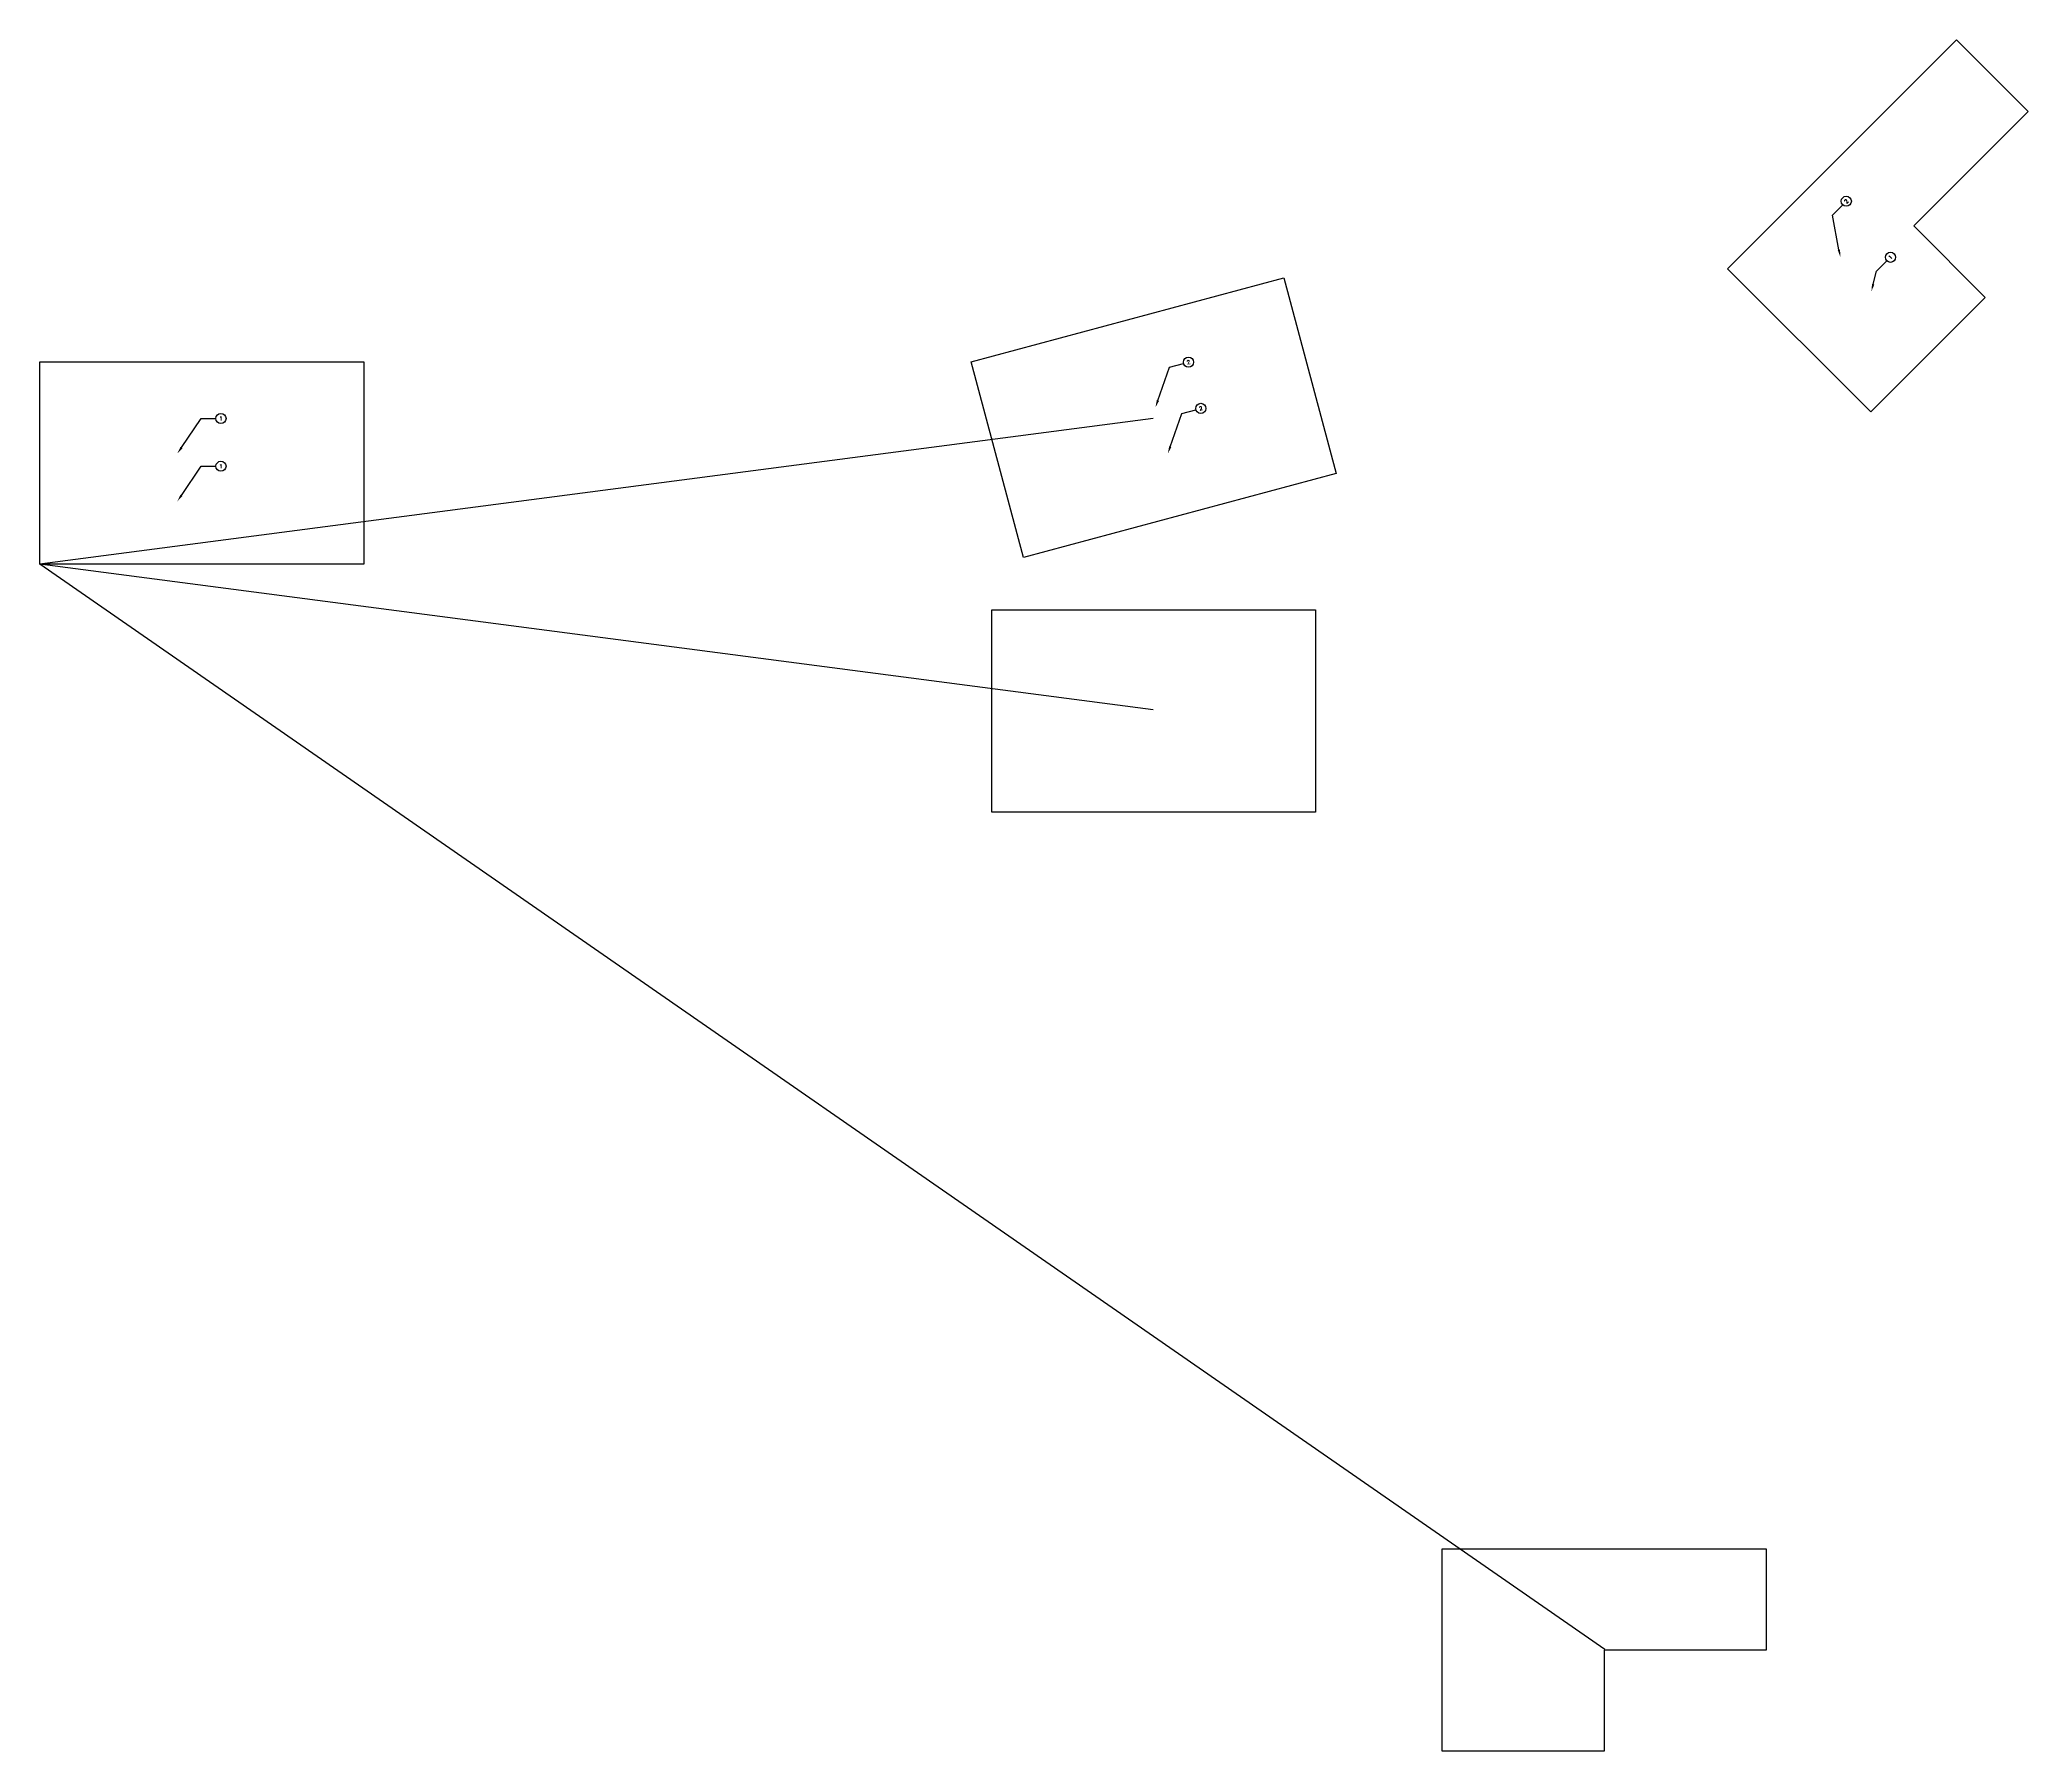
# Model space of a CAD drawing. Header units: feet. Extents: x 0 to 982, y -586 to 259.
import ezdxf
from ezdxf import colors
from ezdxf.entities.mleader import LeaderData, LeaderLine
from ezdxf.enums import TextEntityAlignment as Align
from ezdxf.math import Vec2, Vec3

# ---------------------------------------------------------------- set-up
doc = ezdxf.new("R2010")
doc.units = ezdxf.units.FT
doc.header["$MEASUREMENT"] = 0
doc.layers.add('C-ANNO', color=7, linetype='Continuous')
doc.styles.get("Standard").update_dxf_attribs({"font": 'simplex.shx'})

# ---------------------------------------------------------------- blocks, each defined once
blk = doc.blocks.new('_TagCircle')
at = {"color": 0, "linetype": 'ByBlock', "lineweight": -2, "transparency": 16777216}
blk.add_circle((0, 0), 0.125, dxfattribs=at)
at = {"color": 0, "transparency": 16777216}
blk.add_attdef('TAGNUMBER', text='', height=0.09375, dxfattribs=at).set_placement((0, -0.046875), align=Align.CENTER)

msp = doc.modelspace()

# ---------------------------------------------------------------- linework, layer by layer
at = {"color": 250, "flags": 128}
for points in [[(550, 72), (0, 0)], [(550, -72), (0, 0)], [(773, -536), (0, 0)]]:
    msp.add_lwpolyline(points, dxfattribs=at)
at = {"layer": 'C-ANNO', "color": 6}
for points in [[(833.707505576178, 145.9289707822362), (946.8445905660257, 259.0660557720838), (982.199929625353, 223.7107167127564), (925.6313871304292, 167.1421742178326), (960.9867261897566, 131.7868351585053), (904.4181836948328, 75.21829266358145)], [(460, 100), (614.548132206251, 141.4110472164033), (640.4300367165031, 44.81846458749646), (485.8819045102521, 3.40741737109316)], [(0, 100), (160, 100), (160, 0), (0, 0)]]:
    msp.add_lwpolyline(points, close=True, dxfattribs=at)
at = {"layer": 'C-ANNO', "color": 250}
for points in [[(470.2077846032235, -22.46417811825269), (630.2077846032237, -22.46417811825273), (630.2077846032236, -122.4641781182527), (470.2077846032235, -122.4641781182527)], [(692.7075955307295, -486.3328659073443), (852.7075955307296, -486.3328659073443), (852.7075955307296, -536.3328659073443), (772.7075955307296, -536.3328659073443), (772.7075955307295, -586.3328659073443), (692.7075955307295, -586.3328659073443)]]:
    msp.add_lwpolyline(points, close=True, dxfattribs=at)

# ---------------------------------------------------------------- leaders
at = {"layer": 'C-ANNO'}
ml = msp.add_multileader_block('Standard', dxfattribs=at)
ml.set_content('_TagCircle', color=256, scale=20)
ml.set_attribute('TAGNUMBER', '2', width=0)
ml.set_leader_properties()
ml.build(insert=Vec2(0, 0))
ml.multileader.update_dxf_attribs({"text_right_attachment_type": 6, "dogleg_length": 0.36, "arrow_head_size": 3.6, "scale": 20})
ctx = ml.context
ctx.base_point, ctx.scale, ctx.char_height, ctx.arrow_head_size, ctx.landing_gap_size, ctx.plane_origin, ctx.plane_x_axis, ctx.plane_y_axis = Vec3(890.5628019401101, 177.5271130915441), 20, 3.6, 3.6, 1.8, Vec3(889.3629666352617, 151.8040853529674), Vec3(0.7071067811865481, 0.707106781186547), Vec3(-0.707106781186547, 0.7071067811865481)
ctx.right_attachment = 6
notes = []
notes.append((ctx, [(0, (1, 1, 0), (885.471633115567, 172.435944267001), (0.707106781186548, 0.707106781186547), 7.2, [(0, [(889.3629666352617, 151.8040853529674)], 0, [])])]))
ctx.block.insert, ctx.block.rotation = Vec3(892.3305688930766, 179.2948800445107), 0.7853981633974475
ml = msp.add_multileader_block('Standard', dxfattribs=at)
ml.set_content('_TagCircle', color=256, scale=20)
ml.set_attribute('TAGNUMBER', '1', width=0)
ml.set_leader_properties()
ml.build(insert=Vec2(0, 0))
ml.multileader.update_dxf_attribs({"text_right_attachment_type": 6, "dogleg_length": 0.36, "arrow_head_size": 3.6, "scale": 20})
ctx = ml.context
ctx.base_point, ctx.scale, ctx.char_height, ctx.arrow_head_size, ctx.landing_gap_size, ctx.plane_origin, ctx.plane_x_axis, ctx.plane_y_axis = Vec3(912.3695107918866, 149.8376777012631), 20, 3.6, 3.6, 1.8, Vec3(911.169675487038, 124.1146499626864), Vec3(0.7071067811865481, 0.707106781186547), Vec3(-0.707106781186547, 0.7071067811865481)
ctx.right_attachment = 6
notes.append((ctx, [(0, (1, 1, 0), (907.2783419673434, 144.74650887672), (0.707106781186548, 0.707106781186547), 7.2, [(0, [(904.7270114181892, 134.8009310335908)], 0, [])])]))
ctx.block.insert, ctx.block.rotation = Vec3(914.137277744853, 151.6054446542297), 0.7853981633974475
ml = msp.add_multileader_block('Standard', dxfattribs=at)
ml.set_content('_TagCircle', color=256, scale=20)
ml.set_attribute('TAGNUMBER', '2', width=0)
ml.set_leader_properties()
ml.build(insert=Vec2(0, 0))
ml.multileader.update_dxf_attribs({"text_right_attachment_type": 6, "dogleg_length": 0.36, "arrow_head_size": 3.6, "scale": 20})
ctx = ml.context
ctx.base_point, ctx.scale, ctx.char_height, ctx.arrow_head_size, ctx.landing_gap_size, ctx.plane_origin, ctx.plane_x_axis, ctx.plane_y_axis = Vec3(565.0022878470706, 99.15511245022738), 20, 3.6, 3.6, 1.8, Vec3(551.1016861234261, 77.4782346187923), Vec3(0.9659258262890684, 0.2588190451025203), Vec3(-0.2588190451025203, 0.9659258262890684)
ctx.right_attachment = 6
notes.append((ctx, [(0, (1, 1, 0), (558.0476218977893, 97.29161532548923), (0.9659258262890684, 0.2588190451025203), 7.199999999999999, [(0, [(551.1016861234261, 77.4782346187923)], 0, [])])]))
ctx.block.insert, ctx.block.rotation = Vec3(567.4171024127935, 99.8021600629838), 0.261799387799149
ml = msp.add_multileader_block('Standard', dxfattribs=at)
ml.set_content('_TagCircle', color=256, scale=20)
ml.set_attribute('TAGNUMBER', '2', width=0)
ml.set_leader_properties()
ml.build(insert=Vec2(0, 0))
ml.multileader.update_dxf_attribs({"text_right_attachment_type": 6, "dogleg_length": 0.36, "arrow_head_size": 3.6, "scale": 20})
ctx = ml.context
ctx.base_point, ctx.scale, ctx.char_height, ctx.arrow_head_size, ctx.landing_gap_size, ctx.plane_origin, ctx.plane_x_axis, ctx.plane_y_axis = Vec3(571.1151384884722, 76.341643277437), 20, 3.6, 3.6, 1.8, Vec3(557.2145367648276, 54.66476544600192), Vec3(0.9659258262890684, 0.2588190451025203), Vec3(-0.2588190451025203, 0.9659258262890684)
ctx.right_attachment = 6
notes.append((ctx, [(0, (1, 1, 0), (564.1604725391909, 74.47814615269886), (0.9659258262890684, 0.2588190451025203), 7.199999999999999, [(0, [(557.2145367648276, 54.66476544600192)], 0, [])])]))
ctx.block.insert, ctx.block.rotation = Vec3(573.5299530541951, 76.9886908901934), 0.261799387799149
ml = msp.add_multileader_block('Standard', dxfattribs=at)
ml.set_content('_TagCircle', color=256, scale=20)
ml.set_attribute('TAGNUMBER', '1', width=0)
ml.set_leader_properties()
ml.build(insert=Vec2(0, 0))
ml.multileader.update_dxf_attribs({"text_right_attachment_type": 6, "dogleg_length": 0.36, "arrow_head_size": 3.6, "scale": 20})
ctx = ml.context
ctx.base_point, ctx.scale, ctx.char_height, ctx.arrow_head_size, ctx.landing_gap_size, ctx.plane_origin = Vec3(86.98863565922075, 72.00730942120572), 20, 3.6, 3.6, 1.8, Vec3(67.95129663225816, 54.6667937549737)
ctx.right_attachment = 6
notes.append((ctx, [(0, (1, 1, 0), (79.78863565922074, 72.00730942120572), (1, 0), 7.199999999999999, [(0, [(67.95129663225816, 54.6667937549737)], 0, [])])]))
ctx.block.insert = Vec3(89.48863565922079, 72.00730942120572)
ml = msp.add_multileader_block('Standard', dxfattribs=at)
ml.set_content('_TagCircle', color=256, scale=20)
ml.set_attribute('TAGNUMBER', '1', width=0)
ml.set_leader_properties()
ml.build(insert=Vec2(0, 0))
ml.multileader.update_dxf_attribs({"text_right_attachment_type": 6, "dogleg_length": 0.36, "arrow_head_size": 3.6, "scale": 20})
ctx = ml.context
ctx.base_point, ctx.scale, ctx.char_height, ctx.arrow_head_size, ctx.landing_gap_size, ctx.plane_origin = Vec3(86.98863565922075, 48.38906819409613), 20, 3.6, 3.6, 1.8, Vec3(67.95129663225816, 31.0485525278641)
ctx.right_attachment = 6
notes.append((ctx, [(0, (1, 1, 0), (79.78863565922074, 48.38906819409613), (1, 0), 7.199999999999999, [(0, [(67.95129663225816, 31.0485525278641)], 0, [])])]))
ctx.block.insert = Vec3(89.48863565922079, 48.38906819409613)
for ctx, leaders in notes:
    for number, flags, end, landing, length, lines in leaders:
        leader = LeaderData()
        leader.index, (leader.has_last_leader_line, leader.has_dogleg_vector, leader.attachment_direction) = number, flags
        leader.last_leader_point, leader.dogleg_vector, leader.dogleg_length = Vec3(end), Vec3(landing), length
        for number, points, colour, breaks in lines:
            line = LeaderLine()
            line.index, line.vertices, line.color, line.breaks = number, Vec3.list(points), colors.encode_raw_color(colour), breaks
            leader.lines.append(line)
        ctx.leaders.append(leader)

doc.saveas('drawing.dxf')
